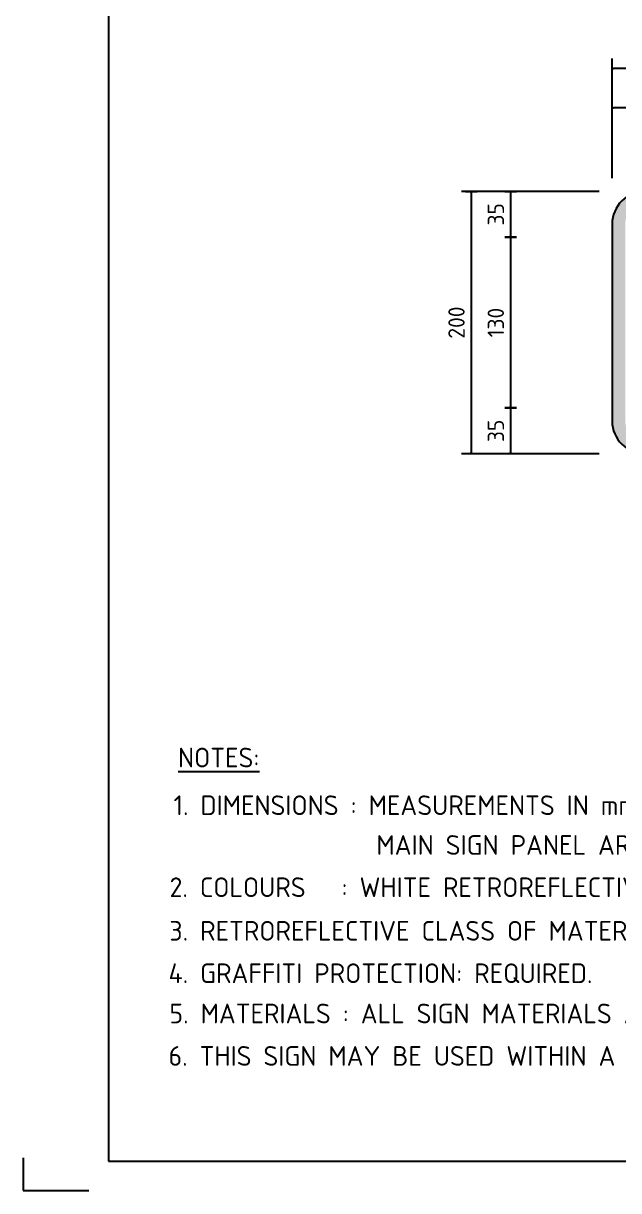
# Model space of a CAD drawing. Header units: millimetres. Extents: x 0 to 420, y 0 to 297.
# Drawn here: x 0 to 90.8, y 0 to 177.9 of the extents above; entities that cross this region are included whole.
import ezdxf
from ezdxf.enums import TextEntityAlignment as Align

# ---------------------------------------------------------------- set-up
doc = ezdxf.new("R2010")
doc.units = ezdxf.units.MM
doc.header["$MEASUREMENT"] = 0
doc.layers.get('DEFPOINTS').update_dxf_attribs({"true_color": 0x165788})
doc.layers.add('BLUE', color=7, linetype='Continuous', true_color=0x165788)
for name, color, linetype in [('T25', 1, 'Continuous'), ('TBLK18', 4, 'Continuous'), ('TBLK25', 1, 'Continuous'), ('TBLK35', 3, 'Continuous'), ('TBLK50', 7, 'Continuous')]:
    doc.layers.add(name, color=color, linetype=linetype)
doc.styles.add('iso', font='iso3098b.shx')
doc.dimstyles.new('signsdim', dxfattribs={"dimtxt": 2.5, "dimasz": 0.2, "dimexe": 1.5, "dimexo": 2, "dimgap": 1, "dimtad": 1, "dimlfac": 5, "dimrnd": 1, "dimtxsty": 'iso', "dimblk": 'sgndim', "dimcen": 2.5, "dimse2": 1, "dimadec": 0, "dimazin": 0, "dimtfac": 1, "dimtix": 1, "dimtmove": 0, "dimatfit": 3, "dimfxl": 1, "dimarcsym": 0})

# ---------------------------------------------------------------- blocks, each defined once
blk = doc.blocks.new('A3BBLK')
at = {"layer": 'TBLK25'}
for p, q in [((0, 5), (0, 0)), ((0, 0), (10, 0))]:
    blk.add_line(p, q, dxfattribs=at)
at = {"layer": 'TBLK50'}
for p, q in [((13, 292.5), (13, 4.5)), ((13, 4.5), (415.5, 4.5))]:
    blk.add_line(p, q, dxfattribs=at)
blk = doc.blocks.new('title block')
blk.add_blockref('A3BBLK', (0, 0))
at = {"layer": 'TBLK18', "style": 'iso'}
blk.add_attdef('MR_DIRECTORATE', text='', height=1.5, dxfattribs=at).set_placement((381.5, 67.12), align=Align.CENTER)
for tag, p in [('STREET_NAME', (355.51, 61.1)), ('SUBURB_POSTCODE', (388.49, 61.1)), ('TELEPHONE_NO.', (368.31, 58.84)), ('FAX_NO.', (393.56, 58.84))]:
    blk.add_attdef(tag, p, '', height=1.5, dxfattribs=at)
at = {"layer": 'TBLK25', "style": 'iso'}
for tag, height, p in [('MR_BRANCH', 2, (381.5, 64.2)), ('ROAD_SECTION', 1.75, (384.5, 29.16)), ('SLK', 1.75, (384.5, 26.11)), ('CHAINAGE', 1.75, (384.5, 19.21))]:
    blk.add_attdef(tag, text='', height=height, dxfattribs=at).set_placement(p, align=Align.CENTER)
for tag, p, height in [('FILE_NUMBER', (371.77, 53.24), 2.5), ('DESIGNED_/_DRAWN', (371.77, 48.49), 2), ('VERIFIED', (371.77, 43.49), 2), ('APPROVED', (371.77, 38.49), 2), ('LOCAL_AUTHORITY', (370.48, 16.73), 1.25)]:
    blk.add_attdef(tag, p, '', height=height, dxfattribs=at)
at = {"layer": 'TBLK35', "style": 'iso', "width": 0.9}
for tag, p in [('ROAD_PROJECT&NUMBER', (384.5, 32.23)), ('DRAWING_DESCRIPTION', (384.5, 22.29))]:
    blk.add_attdef(tag, text='', height=2.5, dxfattribs=at).set_placement(p, align=Align.CENTER)
at = {"layer": 'TBLK50', "style": 'iso'}
blk.add_attdef('DRG_NUMBER', (356.8, 6.02), '', height=5, dxfattribs=at)
blk = doc.blocks.new('sgndim')
for p, q in [((0, 0), (-1, 0)), ((0, 4.5), (0, -4.5))]:
    blk.add_line(p, q)
blk = doc.blocks.new('*D37')
at = {"layer": 'DEFPOINTS', "color": 0, "transparency": 16777216}
for p in [(89.78, 171.03), (89.78, 152.29), (189.78, 152.29)]:
    blk.add_point(p, dxfattribs=at)
at = {"layer": 'T25', "color": 0, "lineweight": -2, "transparency": 16777216}
for p, q in [((89.78, 154.29), (89.78, 172.53)), ((189.58, 171.03), (89.98, 171.03)), ((189.78, 154.29), (189.78, 172.53))]:
    blk.add_line(p, q, dxfattribs=at)
at = {"layer": 'T25', "color": 0, "lineweight": -2, "transparency": 16777216, "xscale": 0.2, "yscale": 0.2, "zscale": 0.2, "rotation": 180}
blk.add_blockref('sgndim', (89.78, 171.03), dxfattribs=at)
at = {"layer": 'T25', "color": 0, "lineweight": -2, "transparency": 16777216, "xscale": 0.2, "yscale": 0.2, "zscale": 0.2}
blk.add_blockref('sgndim', (189.78, 171.03), dxfattribs=at)
at = {"layer": 'T25', "color": 0, "transparency": 16777216, "insert": (139.78, 173.28), "char_height": 2.5, "attachment_point": 5, "style": 'iso'}
blk.add_mtext('500', dxfattribs=at)
blk = doc.blocks.new('*D38')
at = {"layer": 'DEFPOINTS', "color": 0, "transparency": 16777216}
for p in [(89.78, 119.29), (74.3, 112.29), (89.78, 112.29)]:
    blk.add_point(p, dxfattribs=at)
at = {"layer": 'T25', "color": 0, "lineweight": -2, "transparency": 16777216}
for p, q in [((74.3, 119.09), (74.3, 112.49)), ((87.78, 112.29), (72.8, 112.29))]:
    blk.add_line(p, q, dxfattribs=at)
at = {"layer": 'T25', "color": 0, "lineweight": -2, "transparency": 16777216, "xscale": 0.2, "yscale": 0.2, "zscale": 0.2}
for p, rotation in [((74.3, 119.29), 90), ((74.3, 112.29), 270)]:
    blk.add_blockref('sgndim', p, dxfattribs=dict(at, rotation=rotation))
at = {"layer": 'T25', "color": 0, "transparency": 16777216, "insert": (72.05, 115.79), "char_height": 2.5, "attachment_point": 5, "rotation": 90, "style": 'iso'}
blk.add_mtext('35', dxfattribs=at)
blk = doc.blocks.new('*D39')
at = {"layer": 'DEFPOINTS', "color": 0, "transparency": 16777216}
for p in [(89.78, 145.29), (74.3, 119.29), (89.78, 119.29)]:
    blk.add_point(p, dxfattribs=at)
at = {"layer": 'T25', "color": 0, "lineweight": -2, "transparency": 16777216}
blk.add_line((74.3, 145.09), (74.3, 119.49), dxfattribs=at)
at = {"layer": 'T25', "color": 0, "lineweight": -2, "transparency": 16777216, "xscale": 0.2, "yscale": 0.2, "zscale": 0.2}
for p, rotation in [((74.3, 145.29), 90), ((74.3, 119.29), 270)]:
    blk.add_blockref('sgndim', p, dxfattribs=dict(at, rotation=rotation))
at = {"layer": 'T25', "color": 0, "transparency": 16777216, "insert": (72.05, 132.29), "char_height": 2.5, "attachment_point": 5, "rotation": 90, "style": 'iso'}
blk.add_mtext('130', dxfattribs=at)
blk = doc.blocks.new('*D40')
at = {"layer": 'DEFPOINTS', "color": 0, "transparency": 16777216}
for p in [(89.78, 152.29), (74.3, 145.29), (89.78, 145.29)]:
    blk.add_point(p, dxfattribs=at)
at = {"layer": 'T25', "color": 0, "lineweight": -2, "transparency": 16777216}
for p, q in [((87.78, 152.29), (72.8, 152.29)), ((74.3, 152.09), (74.3, 145.49))]:
    blk.add_line(p, q, dxfattribs=at)
at = {"layer": 'T25', "color": 0, "lineweight": -2, "transparency": 16777216, "xscale": 0.2, "yscale": 0.2, "zscale": 0.2}
for p, rotation in [((74.3, 152.29), 90), ((74.3, 145.29), 270)]:
    blk.add_blockref('sgndim', p, dxfattribs=dict(at, rotation=rotation))
at = {"layer": 'T25', "color": 0, "transparency": 16777216, "insert": (72.05, 148.79), "char_height": 2.5, "attachment_point": 5, "rotation": 90, "style": 'iso'}
blk.add_mtext('35', dxfattribs=at)
blk = doc.blocks.new('*D41')
at = {"layer": 'DEFPOINTS', "color": 0, "transparency": 16777216}
for p in [(89.78, 165.03), (89.78, 155.82), (108.8, 155.82)]:
    blk.add_point(p, dxfattribs=at)
at = {"layer": 'T25', "color": 0, "lineweight": -2, "transparency": 16777216}
for p, q in [((89.78, 157.82), (89.78, 166.53)), ((108.6, 165.03), (89.98, 165.03))]:
    blk.add_line(p, q, dxfattribs=at)
at = {"layer": 'T25', "color": 0, "lineweight": -2, "transparency": 16777216, "xscale": 0.2, "yscale": 0.2, "zscale": 0.2, "rotation": 180}
blk.add_blockref('sgndim', (89.78, 165.03), dxfattribs=at)
at = {"layer": 'T25', "color": 0, "lineweight": -2, "transparency": 16777216, "xscale": 0.2, "yscale": 0.2, "zscale": 0.2}
blk.add_blockref('sgndim', (108.8, 165.03), dxfattribs=at)
at = {"layer": 'T25', "color": 0, "transparency": 16777216, "insert": (99.29, 167.28), "char_height": 2.5, "attachment_point": 5, "style": 'iso'}
blk.add_mtext('95', dxfattribs=at)
blk = doc.blocks.new('*D46')
at = {"layer": 'DEFPOINTS', "color": 0, "transparency": 16777216}
for p in [(89.78, 152.29), (68.3, 112.29), (89.78, 112.29)]:
    blk.add_point(p, dxfattribs=at)
at = {"layer": 'T25', "color": 0, "lineweight": -2, "transparency": 16777216}
for p, q in [((87.78, 152.29), (66.8, 152.29)), ((68.3, 152.09), (68.3, 112.49)), ((87.78, 112.29), (66.8, 112.29))]:
    blk.add_line(p, q, dxfattribs=at)
at = {"layer": 'T25', "color": 0, "lineweight": -2, "transparency": 16777216, "xscale": 0.2, "yscale": 0.2, "zscale": 0.2}
for p, rotation in [((68.3, 152.29), 90), ((68.3, 112.29), 270)]:
    blk.add_blockref('sgndim', p, dxfattribs=dict(at, rotation=rotation))
at = {"layer": 'T25', "color": 0, "transparency": 16777216, "insert": (66.05, 132.29), "char_height": 2.5, "attachment_point": 5, "rotation": 90, "style": 'iso'}
blk.add_mtext('200', dxfattribs=at)

msp = doc.modelspace()

# ---------------------------------------------------------------- hatches: boundary and pattern name
at = {"layer": 'BLUE'}
h = msp.add_hatch(color=256, dxfattribs=at)
edge = h.paths.add_edge_path(flags=16)
edge.add_arc((94.7789, 117.2934), 3, 540, 630)
edge.add_line((94.7789, 114.2934), (171.8032, 114.2934))
edge.add_arc((171.8032, 117.2934), 3, 270, 322.174998)
edge.add_line((174.1729, 115.4537), (187.2469, 132.2934))
edge.add_line((187.2469, 132.2934), (174.1729, 149.1332))
edge.add_arc((171.8032, 147.2934), 3, 397.825002, 450)
edge.add_line((171.8032, 150.2934), (94.7789, 150.2934))
edge.add_arc((94.7789, 147.2934), 3, 450, 540)
edge.add_line((91.7789, 147.2934), (91.7789, 117.2934))
edge = h.paths.add_edge_path()
edge.add_arc((94.7789, 117.2934), 5, 540, 630)
edge.add_line((94.7789, 112.2934), (171.8032, 112.2934))
edge.add_arc((171.8032, 117.2934), 5, 270, 322.174998)
edge.add_line((175.7526, 114.2271), (189.7789, 132.2934))
edge.add_line((189.7789, 132.2934), (175.7526, 150.3597))
edge.add_arc((171.8032, 147.2934), 5, 397.825002, 450)
edge.add_line((171.8032, 152.2934), (94.7789, 152.2934))
edge.add_arc((94.7789, 147.2934), 5, 450, 540)
edge.add_line((89.7789, 147.2934), (89.7789, 117.2934))

# ---------------------------------------------------------------- linework, layer by layer
msp.add_lwpolyline([(89.7789, 117.2934, 0.41421356), (94.7789, 112.2934), (171.8032, 112.2934, 0.23167261), (175.7526, 114.2271), (189.7789, 132.2934), (175.7526, 150.3597, 0.23167261), (171.8032, 152.2934), (94.7789, 152.2934, 0.41421356), (89.7789, 147.2934)], format="xyb", close=True, dxfattribs=at)

# ---------------------------------------------------------------- block references
at = {"color": 1}
msp.add_blockref('title block', (0, 0), dxfattribs=at)

# ---------------------------------------------------------------- texts
at = {"layer": 'T25', "color": 3, "style": 'iso'}
for s, p in [('%%UNOTES:', (23.5846, 64.4981)), ('1. DIMENSIONS : MEASUREMENTS IN mm.  CORNER RADIUS = 25.  BORDER 10 + 10', (22.9118, 57.2317)), ('MAIN SIGN PANEL AREA = 0.092 SQM.', (53.8329, 51.1788)), ('2. COLOURS   : WHITE RETROREFLECTIVE LEGEND ON BLUE RETROREFLECTIVE BACKGROUND.', (22.2975, 44.7387)), ('3. RETROREFLECTIVE CLASS OF MATERIAL: 1', (22.2764, 38.0987)), ('4. GRAFFITI PROTECTION: REQUIRED.', (22.1419, 31.632)), ('5. MATERIALS : ALL SIGN MATERIALS AND MANUFACTURE TO BE IN ACCORDANCE WITH MAIN ROADS SPECIFICATION 601. ', (22.2764, 25.4971)), ('6. THIS SIGN MAY BE USED WITHIN A GENERAL CAR PARK WHICH HAS ELECTRIC VEHICLE RECHARGE BAYS TO DIRECT MOTORISTS TO THOSE BAYS.', (22.1419, 19.0304))]:
    msp.add_text(s, height=3, dxfattribs=at).set_placement(p)

# ---------------------------------------------------------------- dimensions: what is measured, and where the dimension line sits
at = {"layer": 'T25'}
for base, p1, p2, angle, override, picture, middle in [((89.7789, 171.0321), (189.7789, 152.2934), (89.7789, 152.2934), 180, {"dimse2": 0}, '*D37', (139.7789, 173.2821)), ((89.7789, 165.0321), (108.8026, 155.82), (89.7789, 155.82), 180, {"dimse1": 1, "dimse2": 0}, '*D41', (99.2907, 167.2821)), ((68.3, 112.2934), (89.7789, 152.2934), (89.7789, 112.2934), 90, {"dimse2": 0}, '*D46', (66.05, 132.2934)), ((74.3, 119.2934), (89.7789, 145.2934), (89.7789, 119.2934), 90, {"dimse1": 1}, '*D39', (72.05, 132.2934)), ((74.3, 112.2934), (89.7789, 119.2934), (89.7789, 112.2934), 90, {"dimse1": 1, "dimse2": 0}, '*D38', (72.05, 115.7934))]:
    dim = msp.add_linear_dim(base=base, p1=p1, p2=p2, angle=angle, dimstyle='signsdim', override=override, dxfattribs=at)
    dim.commit()
    dim.dimension.update_dxf_attribs({"geometry": picture, "text_midpoint": middle})
dim = msp.add_linear_dim(base=(74.3, 145.2934), p1=(89.7789, 152.2934), p2=(89.7789, 145.2934), angle=90, dimstyle='signsdim', dxfattribs=at)
dim.commit()
dim.dimension.update_dxf_attribs({"geometry": '*D40', "text_midpoint": (72.05, 148.7934)})

doc.saveas('drawing.dxf')
